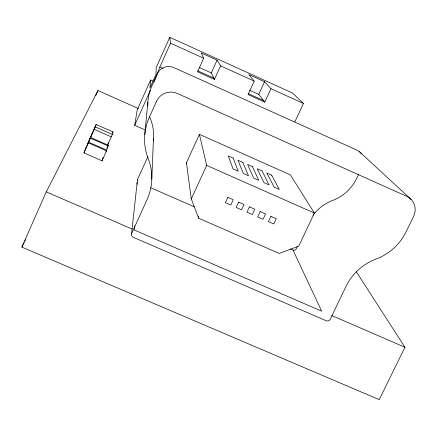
<?xml version="1.0" encoding="UTF-8"?>
<svg xmlns="http://www.w3.org/2000/svg" width="437" height="437" viewBox="0 0 437 437"><rect width="100%" height="100%" fill="white"/><g stroke="black" fill="none" stroke-linecap="round" stroke-linejoin="round"><path stroke-width="0.66" d="M151.781 179.225L153.463 138.458M153.016 81.064L150.628 79.993L149.924 87.99L155.922 74.623L156.227 67.511L169.758 37.331L292.429 92.972L303.453 103.422L294.866 121.852M144.8 134.405L147.843 102.127M134.536 225.907L134.132 229.933L321.687 311.182L292.981 250.046L290.485 248.953M131.542 234.057L137.431 179.907M145.537 130.166L134.689 125.353L137.223 109.895L150.628 79.993M107.431 145.597L112.325 134.421L113.041 131.952L96.173 124.501L87.635 143.981L92.07 133.646M106.076 151.781L106.24 151.235M107.655 146.45L107.502 146.969L107.983 145.887L90.355 138.13M86.313 147.176L83.948 152.901L102.056 160.843L106.519 150.858L108.185 145.204L90.628 137.469L86.023 147.875M107.764 144.472L108.272 142.784M102.056 160.843L103.061 157.522M102.608 159.543L102.782 158.97L102.285 160.079M154.256 81.664L159.86 67.014L170.539 43.208L169.758 37.331M90.257 138.037L96.173 124.501M87.974 143.822L88.192 143.298M90.628 137.469L88.394 142.888L106.519 150.858M86.504 146.794L86.723 146.275M356.237 271.672L404.935 347.246L379.245 399.669L21.85 247.118L46.284 191.876L97.959 90.541L138.409 108.551M95.785 95.446L97.959 90.541M83.948 152.901L88.684 142.189L106.732 150.131M106.836 148.23L108.185 145.204M134.689 125.353L150.426 90.301M147.897 156.533L137.617 179.285A2.518 2.475 2.8 0 0 137.415 180.552M203.675 58.219L197.535 71.772L214.425 79.397L220.581 65.878L217.091 60.186L201.162 52.964L203.675 58.219L170.539 43.208M214.425 79.397L211.295 72.93L217.091 60.186M186.452 162.761L199.414 134.356L290.408 174.882L314.378 213.07L298.755 246.113L279.238 253.455L198.698 218.249L191.275 198.966L186.452 162.761L186.932 164.017M191.275 198.966L206.674 165.394L199.414 134.356M254.23 81.118L248.047 94.572L264.773 102.121L270.967 88.706L264.582 81.719L248.8 74.563L254.23 81.118L220.581 65.878M264.773 102.121L258.748 94.376L264.582 81.719M297.417 246.359L296.253 248.817A2.475 2.404 -23.4 0 1 292.981 250.046M358.668 174.177L356.636 178.443A42.75 41.843 -35 0 1 332.65 200.452A42.247 40.931 -29.5 0 0 312.985 215.299M112.506 133.061L113.041 131.952M21.85 247.118L24.275 242.229M24.887 241.006L25.493 239.782M46.284 191.876L132.264 229.119M331.705 315.519L404.935 347.246M150.749 187.746L194.416 206.876M94.135 129.297L111.293 136.868M206.674 165.394L314.378 213.07M95.206 126.861L112.325 134.421M159.86 67.014L162.946 68.407M270.967 88.706L303.453 103.422M199.053 67.396L211.295 72.93M249.653 90.262L258.748 94.376M197.71 70.816L213.786 78.076M248.232 93.627L263.538 100.537M359.345 151.623L411.255 199.583M198.387 216.222L198.698 218.249M361.541 153.961A12.312 12.007 -38.1 0 0 356.592 149.962L174.068 67.686A12.515 12.471 19.2 0 0 157.238 74.039L151.601 86.597A43.214 42.984 -8.7 0 0 147.875 105.825M149.787 116.892A43.214 42.984 -8.7 0 0 150.716 119.552A43.372 42.755 15.3 0 1 153.207 140.468M137.24 184.261A2.556 2.507 2.6 0 1 137.284 182.338M156.391 101.581L149.296 117.351A54.357 53.806 -11.8 0 0 148.198 158.636A54.559 53.494 10.6 0 1 147.111 199.49L131.772 233.287A3.163 3.086 0.1 0 0 133.383 237.357L326.171 320.725A3.097 2.977 -22.9 0 0 330.268 319.19L346.028 286.366A52.828 50.61 -28.6 0 1 376.038 259.059A53.614 52.03 -33.1 0 0 406.181 231.626L413.528 216.446A15.437 14.918 -36.1 0 0 406.361 196.164L177.591 93.584A15.748 15.65 3.5 0 0 156.391 101.581M227.846 197.355L225.377 202.697L230.78 205.073L233.249 199.736L227.846 197.355M238.646 202.113L236.171 207.444L241.557 209.815L244.037 204.483L238.646 202.113M249.423 206.854L246.943 212.18L252.318 214.545L254.798 209.225L249.423 206.854M260.173 211.59L257.693 216.91L263.058 219.27L265.543 213.955L260.173 211.59M270.902 216.315L268.416 221.625L273.77 223.979L276.26 218.675L270.902 216.315M233.161 158.052L228.327 155.905L233.019 168.9L238.176 171.189L233.161 158.052M242.803 162.34L237.985 160.199L243.333 173.473L248.484 175.756L242.803 162.34M252.433 166.623L247.621 164.481L253.629 178.039L258.77 180.317L252.433 166.623M262.042 170.894L257.24 168.758L263.904 182.595L269.034 184.873L262.042 170.894M271.634 175.155L266.838 173.025L274.157 187.145L279.276 189.412L271.634 175.155"/></g></svg>
